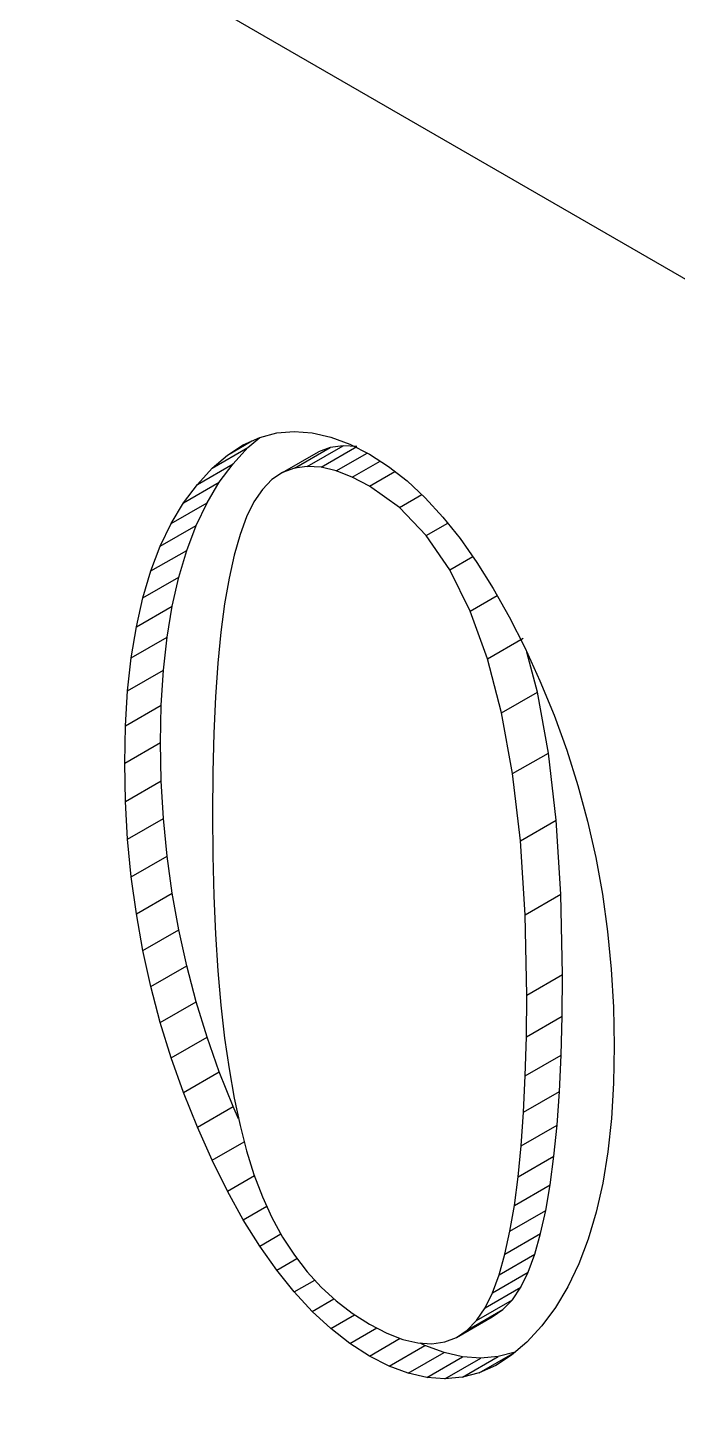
# Model space of a CAD drawing. Header units: millimetres. Extents: x -105 to 105, y -148 to 148.
# Drawn here: x 49.987 to 51.271, y -64.655 to -61.938 of the extents above; entities that cross this region are included whole.
import ezdxf

# ---------------------------------------------------------------- set-up
doc = ezdxf.new("R2010")
doc.units = ezdxf.units.MM
doc.layers.get('0').update_dxf_attribs({"lineweight": 18})

msp = doc.modelspace()

# ---------------------------------------------------------------- linework, layer by layer
at = {"color": 7, "lineweight": 30, "ltscale": 0.265362}
msp.add_line((58.1098, -66.3748), (48.9174, -61.0676), dxfattribs=at)
at = {"color": 7, "lineweight": 30, "ltscale": 0.000888218}
for p, q in [((50.4135, -62.7628), (50.4459, -62.7483)), ((50.9121, -64.5817), (50.8797, -64.5963))]:
    msp.add_line(p, q, dxfattribs=at)
at = {"color": 7, "lineweight": 30, "ltscale": 0.000767695}
msp.add_line((50.4226, -62.7683), (50.4459, -62.7483), dxfattribs=at)
at = {"color": 7, "lineweight": 30, "ltscale": 0.000865598}
for p, q in [((50.4459, -62.7483), (50.4794, -62.7394)), ((50.9504, -64.5554), (50.9169, -64.5643))]:
    msp.add_line(p, q, dxfattribs=at)
at = {"color": 7, "lineweight": 30, "ltscale": 0.000867078}
for p, q in [((50.4794, -62.7394), (50.514, -62.7364)), ((50.9169, -64.5643), (50.8824, -64.5674))]:
    msp.add_line(p, q, dxfattribs=at)
at = {"color": 7, "lineweight": 30, "ltscale": 0.000892821}
for p, q in [((50.514, -62.7364), (50.5496, -62.739)), ((50.8824, -64.5674), (50.8468, -64.5647))]:
    msp.add_line(p, q, dxfattribs=at)
at = {"color": 7, "lineweight": 30, "ltscale": 0.000940663}
for p, q in [((50.5496, -62.739), (50.5863, -62.7474)), ((50.8468, -64.5647), (50.8101, -64.5563)), ((50.7761, -64.6055), (50.7394, -64.5972))]:
    msp.add_line(p, q, dxfattribs=at)
at = {"color": 7, "lineweight": 30, "ltscale": 0.001008}
for p, q in [((50.5863, -62.7474), (50.624, -62.7615)), ((50.5673, -64.4268), (50.597, -64.4541)), ((50.6288, -64.4786), (50.6628, -64.5002)), ((50.8101, -64.5563), (50.7723, -64.5422))]:
    msp.add_line(p, q, dxfattribs=at)
at = {"color": 7, "lineweight": 30, "ltscale": 0.002041}
for p, q in [((50.3519, -62.8091), (50.4226, -62.7683)), ((50.4912, -62.8176), (50.5619, -62.7768)), ((50.5144, -62.8089), (50.5851, -62.7681)), ((50.5398, -62.8055), (50.6105, -62.7646)), ((50.5673, -62.8073), (50.638, -62.7664)), ((50.3227, -62.8409), (50.3934, -62.8001)), ((50.2954, -62.8776), (50.3661, -62.8367)), ((50.2711, -62.9183), (50.3418, -62.8775)), ((50.2495, -62.9632), (50.3202, -62.9224)), ((50.2309, -63.0121), (50.3016, -62.9713)), ((50.2151, -63.0652), (50.2858, -63.0243)), ((50.2022, -63.1223), (50.2729, -63.0815)), ((50.1922, -63.1835), (50.2629, -63.1427)), ((50.8957, -63.1854), (50.9664, -63.1446)), ((50.185, -63.2488), (50.2557, -63.208)), ((50.9237, -63.2925), (50.9944, -63.2517)), ((50.1807, -63.3182), (50.2514, -63.2774)), ((50.1793, -63.3917), (50.25, -63.3509)), ((50.9454, -63.4125), (51.0161, -63.3717)), ((50.1807, -63.4674), (50.2514, -63.4266)), ((50.185, -63.5422), (50.2557, -63.5014)), ((50.9609, -63.5454), (51.0316, -63.5046)), ((50.1922, -63.6162), (50.2629, -63.5754)), ((50.2022, -63.6894), (50.2729, -63.6486)), ((50.9702, -63.6913), (51.0409, -63.6505)), ((50.2151, -63.7617), (50.2858, -63.7209)), ((50.2309, -63.8332), (50.3016, -63.7924)), ((50.9733, -63.8502), (51.044, -63.8094)), ((50.2495, -63.9039), (50.3202, -63.8631)), ((50.9727, -63.9324), (51.0434, -63.8916)), ((50.2711, -63.9737), (50.3418, -63.9329)), ((50.9706, -64.0095), (51.0413, -63.9686)), ((50.2954, -64.0427), (50.3661, -64.0019)), ((50.9673, -64.0813), (51.038, -64.0404)), ((50.3227, -64.1109), (50.3934, -64.0701)), ((50.9625, -64.1479), (51.0332, -64.107)), ((50.9564, -64.2092), (51.0272, -64.1684)), ((50.949, -64.2654), (51.0197, -64.2246)), ((50.9402, -64.3164), (51.011, -64.2755)), ((50.9301, -64.3621), (51.0008, -64.3213)), ((50.9186, -64.4027), (50.9893, -64.3618)), ((50.9058, -64.438), (50.9765, -64.3971)), ((50.8912, -64.468), (50.9619, -64.4272)), ((50.8744, -64.4928), (50.9452, -64.452)), ((50.8345, -64.5264), (50.9052, -64.4856)), ((50.8555, -64.5123), (50.9262, -64.4714)), ((50.7016, -64.583), (50.7723, -64.5422)), ((50.8117, -64.6082), (50.8824, -64.5674)), ((50.8462, -64.6051), (50.9169, -64.5643)), ((50.8797, -64.5963), (50.9504, -64.5554))]:
    msp.add_line(p, q, dxfattribs=at)
at = {"color": 7, "lineweight": 30, "ltscale": 0.001396}
msp.add_line((50.3822, -62.7831), (50.4305, -62.7552), dxfattribs=at)
at = {"color": 7, "lineweight": 30, "ltscale": 0.00093357}
for p, q in [((50.3822, -62.7831), (50.4135, -62.7628)), ((50.9435, -64.5614), (50.9121, -64.5817))]:
    msp.add_line(p, q, dxfattribs=at)
at = {"color": 7, "lineweight": 30, "ltscale": 0.001079}
for p, q in [((50.3934, -62.8001), (50.4226, -62.7683)), ((50.3227, -62.8409), (50.3519, -62.8091)), ((51.003, -64.5037), (50.9737, -64.5354))]:
    msp.add_line(p, q, dxfattribs=at)
at = {"color": 7, "lineweight": 30, "ltscale": 0.000620245}
msp.add_line((50.5851, -62.7681), (50.5619, -62.7768), dxfattribs=at)
at = {"color": 7, "lineweight": 30, "ltscale": 0.000640267}
msp.add_line((50.6105, -62.7646), (50.5851, -62.7681), dxfattribs=at)
at = {"color": 7, "lineweight": 30, "ltscale": 0.001767}
msp.add_line((50.597, -62.8144), (50.6582, -62.779), dxfattribs=at)
at = {"color": 7, "lineweight": 30, "ltscale": 0.000689667}
for p, q in [((50.638, -62.7664), (50.6105, -62.7646)), ((50.5673, -62.8073), (50.5398, -62.8055))]:
    msp.add_line(p, q, dxfattribs=at)
at = {"color": 7, "lineweight": 30, "ltscale": 0.00109}
for p, q in [((50.624, -62.7615), (50.6628, -62.7814)), ((50.7016, -64.583), (50.6628, -64.5632))]:
    msp.add_line(p, q, dxfattribs=at)
at = {"color": 7, "lineweight": 30, "ltscale": 0.000997912}
msp.add_line((50.3519, -62.8091), (50.3822, -62.7831), dxfattribs=at)
at = {"color": 7, "lineweight": 30, "ltscale": 0.001142}
for p, q in [((50.3661, -62.8367), (50.3934, -62.8001)), ((50.2954, -62.8776), (50.3227, -62.8409))]:
    msp.add_line(p, q, dxfattribs=at)
at = {"color": 7, "lineweight": 30, "ltscale": 0.000640593}
msp.add_line((50.5398, -62.8055), (50.5144, -62.8089), dxfattribs=at)
at = {"color": 7, "lineweight": 30, "ltscale": 0.001588}
msp.add_line((50.6288, -62.8267), (50.6838, -62.7949), dxfattribs=at)
at = {"color": 7, "lineweight": 30, "ltscale": 0.001116}
msp.add_line((50.6628, -62.7814), (50.7003, -62.8055), dxfattribs=at)
at = {"color": 7, "lineweight": 30, "ltscale": 0.001164}
msp.add_line((50.7003, -62.8055), (50.737, -62.8343), dxfattribs=at)
at = {"color": 7, "lineweight": 30, "ltscale": 0.000674648}
msp.add_line((50.4701, -62.8316), (50.4512, -62.8509), dxfattribs=at)
at = {"color": 7, "lineweight": 30, "ltscale": 0.000632054}
msp.add_line((50.4912, -62.8176), (50.4701, -62.8316), dxfattribs=at)
at = {"color": 7, "lineweight": 30, "ltscale": 0.000619888}
msp.add_line((50.5144, -62.8089), (50.4912, -62.8176), dxfattribs=at)
at = {"color": 7, "lineweight": 30, "ltscale": 0.00076315}
msp.add_line((50.597, -62.8144), (50.5673, -62.8073), dxfattribs=at)
at = {"color": 7, "lineweight": 30, "ltscale": 0.000853849}
msp.add_line((50.6288, -62.8267), (50.597, -62.8144), dxfattribs=at)
at = {"color": 7, "lineweight": 30, "ltscale": 0.00095733}
msp.add_line((50.6628, -62.8443), (50.6288, -62.8267), dxfattribs=at)
at = {"color": 7, "lineweight": 30, "ltscale": 0.001445}
msp.add_line((50.6628, -62.8443), (50.7129, -62.8154), dxfattribs=at)
at = {"color": 7, "lineweight": 30, "ltscale": 0.001187}
for p, q in [((50.3418, -62.8775), (50.3661, -62.8367)), ((50.2711, -62.9183), (50.2954, -62.8776))]:
    msp.add_line(p, q, dxfattribs=at)
at = {"color": 7, "lineweight": 30, "ltscale": 0.000742767}
msp.add_line((50.4512, -62.8509), (50.4344, -62.8754), dxfattribs=at)
at = {"color": 7, "lineweight": 30, "ltscale": 0.001815}
msp.add_line((50.7218, -62.8866), (50.6628, -62.8443), dxfattribs=at)
at = {"color": 7, "lineweight": 30, "ltscale": 0.001272}
msp.add_line((50.7218, -62.8866), (50.7659, -62.8612), dxfattribs=at)
at = {"color": 7, "lineweight": 30, "ltscale": 0.001223}
msp.add_line((50.737, -62.8343), (50.7728, -62.8676), dxfattribs=at)
at = {"color": 7, "lineweight": 30, "ltscale": 0.001243}
msp.add_line((50.3202, -62.9224), (50.3418, -62.8775), dxfattribs=at)
at = {"color": 7, "lineweight": 30, "ltscale": 0.000829479}
msp.add_line((50.4344, -62.8754), (50.4199, -62.9052), dxfattribs=at)
at = {"color": 7, "lineweight": 30, "ltscale": 0.001911}
msp.add_line((50.7746, -62.9419), (50.7218, -62.8866), dxfattribs=at)
at = {"color": 7, "lineweight": 30, "ltscale": 0.001289}
msp.add_line((50.7728, -62.8676), (50.8077, -62.9055), dxfattribs=at)
at = {"color": 7, "lineweight": 30, "ltscale": 0.00093312}
msp.add_line((50.4199, -62.9052), (50.407, -62.9403), dxfattribs=at)
at = {"color": 7, "lineweight": 30, "ltscale": 0.001361}
msp.add_line((50.8077, -62.9055), (50.8418, -62.948), dxfattribs=at)
at = {"color": 7, "lineweight": 30, "ltscale": 0.001244}
msp.add_line((50.2495, -62.9632), (50.2711, -62.9183), dxfattribs=at)
at = {"color": 7, "lineweight": 30, "ltscale": 0.00131}
msp.add_line((50.3016, -62.9713), (50.3202, -62.9224), dxfattribs=at)
at = {"color": 7, "lineweight": 30, "ltscale": 0.001048}
msp.add_line((50.407, -62.9403), (50.3955, -62.9806), dxfattribs=at)
at = {"color": 7, "lineweight": 30, "ltscale": 0.001229}
msp.add_line((50.7746, -62.9419), (50.8172, -62.9173), dxfattribs=at)
at = {"color": 7, "lineweight": 30, "ltscale": 0.002065}
msp.add_line((50.8212, -63.0101), (50.7746, -62.9419), dxfattribs=at)
at = {"color": 7, "lineweight": 30, "ltscale": 0.001309}
msp.add_line((50.2309, -63.0121), (50.2495, -62.9632), dxfattribs=at)
at = {"color": 7, "lineweight": 30, "ltscale": 0.00144}
msp.add_line((50.8418, -62.948), (50.875, -62.995), dxfattribs=at)
at = {"color": 7, "lineweight": 30, "ltscale": 0.001383}
for p, q in [((50.2858, -63.0243), (50.3016, -62.9713)), ((50.2151, -63.0652), (50.2309, -63.0121))]:
    msp.add_line(p, q, dxfattribs=at)
at = {"color": 7, "lineweight": 30, "ltscale": 0.001166}
msp.add_line((50.3955, -62.9806), (50.3854, -63.0261), dxfattribs=at)
at = {"color": 7, "lineweight": 30, "ltscale": 0.001323}
msp.add_line((50.8212, -63.0101), (50.867, -62.9837), dxfattribs=at)
at = {"color": 7, "lineweight": 30, "ltscale": 0.001523}
msp.add_line((50.875, -62.995), (50.9074, -63.0466), dxfattribs=at)
at = {"color": 7, "lineweight": 30, "ltscale": 0.002266}
msp.add_line((50.8616, -63.0913), (50.8212, -63.0101), dxfattribs=at)
at = {"color": 7, "lineweight": 30, "ltscale": 0.001464}
for p, q in [((50.2729, -63.0815), (50.2858, -63.0243)), ((50.2022, -63.1223), (50.2151, -63.0652))]:
    msp.add_line(p, q, dxfattribs=at)
at = {"color": 7, "lineweight": 30, "ltscale": 0.001288}
msp.add_line((50.3854, -63.0261), (50.3766, -63.0769), dxfattribs=at)
at = {"color": 7, "lineweight": 30, "ltscale": 0.001611}
msp.add_line((50.9074, -63.0466), (50.9389, -63.1028), dxfattribs=at)
at = {"color": 7, "lineweight": 30, "ltscale": 0.001413}
msp.add_line((50.3766, -63.0769), (50.3692, -63.1329), dxfattribs=at)
at = {"color": 7, "lineweight": 30, "ltscale": 0.001546}
msp.add_line((50.8616, -63.0913), (50.9151, -63.0604), dxfattribs=at)
at = {"color": 7, "lineweight": 30, "ltscale": 0.001551}
for p, q in [((50.2629, -63.1427), (50.2729, -63.0815)), ((50.1922, -63.1835), (50.2022, -63.1223))]:
    msp.add_line(p, q, dxfattribs=at)
at = {"color": 7, "lineweight": 30, "ltscale": 0.002503}
msp.add_line((50.8957, -63.1854), (50.8616, -63.0913), dxfattribs=at)
at = {"color": 7, "lineweight": 30, "ltscale": 0.001701}
msp.add_line((50.9389, -63.1028), (50.9696, -63.1635), dxfattribs=at)
at = {"color": 7, "lineweight": 30, "ltscale": 0.001539}
msp.add_line((50.3692, -63.1329), (50.3631, -63.1942), dxfattribs=at)
at = {"color": 7, "lineweight": 30, "ltscale": 0.001643}
for p, q in [((50.2557, -63.208), (50.2629, -63.1427)), ((50.185, -63.2488), (50.1922, -63.1835))]:
    msp.add_line(p, q, dxfattribs=at)
at = {"color": 7, "lineweight": 30, "ltscale": 0.002766}
msp.add_line((50.9237, -63.2925), (50.8957, -63.1854), dxfattribs=at)
at = {"color": 7, "lineweight": 30, "ltscale": 0.001795}
msp.add_line((50.9696, -63.1635), (50.9994, -63.2289), dxfattribs=at)
at = {"color": 7, "lineweight": 30, "ltscale": 0.002042}
for p, q in [((50.9944, -63.2517), (50.9737, -63.1726)), ((50.7394, -64.5972), (50.8101, -64.5563)), ((50.7761, -64.6055), (50.8468, -64.5647))]:
    msp.add_line(p, q, dxfattribs=at)
at = {"color": 7, "lineweight": 30, "ltscale": 0.001739}
for p, q in [((50.2514, -63.2774), (50.2557, -63.208)), ((50.1807, -63.3182), (50.185, -63.2488))]:
    msp.add_line(p, q, dxfattribs=at)
at = {"color": 7, "lineweight": 30, "ltscale": 0.001667}
msp.add_line((50.3631, -63.1942), (50.3584, -63.2607), dxfattribs=at)
at = {"color": 7, "lineweight": 30, "ltscale": 0.001839}
msp.add_line((50.9994, -63.2289), (51.0273, -63.2969), dxfattribs=at)
at = {"color": 7, "lineweight": 30, "ltscale": 0.001796}
msp.add_line((50.3584, -63.2607), (50.355, -63.3324), dxfattribs=at)
at = {"color": 7, "lineweight": 30, "ltscale": 0.003049}
for p, q in [((51.0161, -63.3717), (50.9944, -63.2517)), ((50.9454, -63.4125), (50.9237, -63.2925))]:
    msp.add_line(p, q, dxfattribs=at)
at = {"color": 7, "lineweight": 30, "ltscale": 0.001838}
for p, q in [((50.25, -63.3509), (50.2514, -63.2774)), ((50.1793, -63.3917), (50.1807, -63.3182))]:
    msp.add_line(p, q, dxfattribs=at)
at = {"color": 7, "lineweight": 30, "ltscale": 0.001834}
msp.add_line((51.0273, -63.2969), (51.0523, -63.3659), dxfattribs=at)
at = {"color": 7, "lineweight": 30, "ltscale": 0.001925}
msp.add_line((50.355, -63.3324), (50.353, -63.4094), dxfattribs=at)
at = {"color": 7, "lineweight": 30, "ltscale": 0.001892}
for p, q in [((50.2514, -63.4266), (50.25, -63.3509)), ((50.1807, -63.4674), (50.1793, -63.3917))]:
    msp.add_line(p, q, dxfattribs=at)
at = {"color": 7, "lineweight": 30, "ltscale": 0.003346}
for p, q in [((51.0316, -63.5046), (51.0161, -63.3717)), ((50.9609, -63.5454), (50.9454, -63.4125))]:
    msp.add_line(p, q, dxfattribs=at)
at = {"color": 7, "lineweight": 30, "ltscale": 0.001831}
for p, q in [((51.0523, -63.3659), (51.0744, -63.4358)), ((50.2309, -63.8332), (50.2151, -63.7617))]:
    msp.add_line(p, q, dxfattribs=at)
at = {"color": 7, "lineweight": 30, "ltscale": 0.001874}
for p, q in [((50.2557, -63.5014), (50.2514, -63.4266)), ((50.185, -63.5422), (50.1807, -63.4674))]:
    msp.add_line(p, q, dxfattribs=at)
at = {"color": 7, "lineweight": 30, "ltscale": 0.002056}
for p, q in [((50.353, -63.4094), (50.3523, -63.4916)), ((51.0434, -63.8916), (51.044, -63.8094)), ((50.9727, -63.9324), (50.9733, -63.8502))]:
    msp.add_line(p, q, dxfattribs=at)
at = {"color": 7, "lineweight": 30, "ltscale": 0.001833}
msp.add_line((51.0744, -63.4358), (51.0935, -63.5065), dxfattribs=at)
at = {"color": 7, "lineweight": 30, "ltscale": 0.001859}
msp.add_line((50.2629, -63.5754), (50.2557, -63.5014), dxfattribs=at)
at = {"color": 7, "lineweight": 30, "ltscale": 0.002076}
msp.add_line((50.3523, -63.4916), (50.353, -63.5747), dxfattribs=at)
at = {"color": 7, "lineweight": 30, "ltscale": 0.003655}
for p, q in [((51.0409, -63.6505), (51.0316, -63.5046)), ((50.9702, -63.6913), (50.9609, -63.5454))]:
    msp.add_line(p, q, dxfattribs=at)
at = {"color": 7, "lineweight": 30, "ltscale": 0.001837}
for p, q in [((51.0935, -63.5065), (51.1096, -63.5782)), ((50.2858, -63.7209), (50.2729, -63.6486)), ((50.2151, -63.7617), (50.2022, -63.6894))]:
    msp.add_line(p, q, dxfattribs=at)
at = {"color": 7, "lineweight": 30, "ltscale": 0.001858}
msp.add_line((50.1922, -63.6162), (50.185, -63.5422), dxfattribs=at)
at = {"color": 7, "lineweight": 30, "ltscale": 0.001846}
msp.add_line((50.2729, -63.6486), (50.2629, -63.5754), dxfattribs=at)
at = {"color": 7, "lineweight": 30, "ltscale": 0.001985}
msp.add_line((50.353, -63.5747), (50.355, -63.654), dxfattribs=at)
at = {"color": 7, "lineweight": 30, "ltscale": 0.001844}
msp.add_line((51.1096, -63.5782), (51.1229, -63.6508), dxfattribs=at)
at = {"color": 7, "lineweight": 30, "ltscale": 0.001847}
msp.add_line((50.2022, -63.6894), (50.1922, -63.6162), dxfattribs=at)
at = {"color": 7, "lineweight": 30, "ltscale": 0.001895}
msp.add_line((50.355, -63.654), (50.3584, -63.7297), dxfattribs=at)
at = {"color": 7, "lineweight": 30, "ltscale": 0.003972}
for p, q in [((51.044, -63.8094), (51.0409, -63.6505)), ((50.9733, -63.8502), (50.9702, -63.6913))]:
    msp.add_line(p, q, dxfattribs=at)
at = {"color": 7, "lineweight": 30, "ltscale": 0.001855}
msp.add_line((51.1229, -63.6508), (51.1331, -63.7242), dxfattribs=at)
at = {"color": 7, "lineweight": 30, "ltscale": 0.00183}
msp.add_line((50.3016, -63.7924), (50.2858, -63.7209), dxfattribs=at)
at = {"color": 7, "lineweight": 30, "ltscale": 0.001806}
msp.add_line((50.3584, -63.7297), (50.3631, -63.8018), dxfattribs=at)
at = {"color": 7, "lineweight": 30, "ltscale": 0.001869}
msp.add_line((51.1331, -63.7242), (51.1405, -63.7986), dxfattribs=at)
at = {"color": 7, "lineweight": 30, "ltscale": 0.001827}
for p, q in [((50.3202, -63.8631), (50.3016, -63.7924)), ((50.2495, -63.9039), (50.2309, -63.8332)), ((50.3418, -63.9329), (50.3202, -63.8631)), ((50.2711, -63.9737), (50.2495, -63.9039))]:
    msp.add_line(p, q, dxfattribs=at)
at = {"color": 7, "lineweight": 30, "ltscale": 0.001717}
msp.add_line((50.3631, -63.8018), (50.3692, -63.8702), dxfattribs=at)
at = {"color": 7, "lineweight": 30, "ltscale": 0.001885}
msp.add_line((51.1405, -63.7986), (51.1449, -63.8739), dxfattribs=at)
at = {"color": 7, "lineweight": 30, "ltscale": 0.001629}
msp.add_line((50.3692, -63.8702), (50.3766, -63.9349), dxfattribs=at)
at = {"color": 7, "lineweight": 30, "ltscale": 0.001926}
for p, q in [((51.0413, -63.9686), (51.0434, -63.8916)), ((50.9706, -64.0095), (50.9727, -63.9324))]:
    msp.add_line(p, q, dxfattribs=at)
at = {"color": 7, "lineweight": 30, "ltscale": 0.001905}
msp.add_line((51.1449, -63.8739), (51.1464, -63.9501), dxfattribs=at)
at = {"color": 7, "lineweight": 30, "ltscale": 0.001829}
for p, q in [((50.3661, -64.0019), (50.3418, -63.9329)), ((50.2954, -64.0427), (50.2711, -63.9737))]:
    msp.add_line(p, q, dxfattribs=at)
at = {"color": 7, "lineweight": 30, "ltscale": 0.001543}
msp.add_line((50.3766, -63.9349), (50.3854, -63.996), dxfattribs=at)
at = {"color": 7, "lineweight": 30, "ltscale": 0.001797}
for p, q in [((51.038, -64.0404), (51.0413, -63.9686)), ((50.9673, -64.0813), (50.9706, -64.0095))]:
    msp.add_line(p, q, dxfattribs=at)
at = {"color": 7, "lineweight": 30, "ltscale": 0.001851}
msp.add_line((51.1464, -63.9501), (51.1449, -64.0241), dxfattribs=at)
at = {"color": 7, "lineweight": 30, "ltscale": 0.001835}
for p, q in [((50.3934, -64.0701), (50.3661, -64.0019)), ((50.3227, -64.1109), (50.2954, -64.0427))]:
    msp.add_line(p, q, dxfattribs=at)
at = {"color": 7, "lineweight": 30, "ltscale": 0.001458}
msp.add_line((50.3854, -63.996), (50.3955, -64.0535), dxfattribs=at)
at = {"color": 7, "lineweight": 30, "ltscale": 0.00175}
msp.add_line((51.1449, -64.0241), (51.1406, -64.094), dxfattribs=at)
at = {"color": 7, "lineweight": 30, "ltscale": 0.001375}
msp.add_line((50.3955, -64.0535), (50.407, -64.1073), dxfattribs=at)
at = {"color": 7, "lineweight": 30, "ltscale": 0.001669}
for p, q in [((51.0332, -64.107), (51.038, -64.0404)), ((50.9625, -64.1479), (50.9673, -64.0813))]:
    msp.add_line(p, q, dxfattribs=at)
at = {"color": 7, "lineweight": 30, "ltscale": 0.000670419}
msp.add_line((50.4043, -64.0945), (50.3934, -64.0701), dxfattribs=at)
at = {"color": 7, "lineweight": 30, "ltscale": 0.001793}
msp.add_line((50.3519, -64.1764), (50.3227, -64.1109), dxfattribs=at)
at = {"color": 7, "lineweight": 30, "ltscale": 0.001294}
msp.add_line((50.407, -64.1073), (50.4199, -64.1574), dxfattribs=at)
at = {"color": 7, "lineweight": 30, "ltscale": 0.001542}
for p, q in [((51.0272, -64.1684), (51.0332, -64.107)), ((50.9564, -64.2092), (50.9625, -64.1479))]:
    msp.add_line(p, q, dxfattribs=at)
at = {"color": 7, "lineweight": 30, "ltscale": 0.001653}
msp.add_line((51.1406, -64.094), (51.1335, -64.1597), dxfattribs=at)
at = {"color": 7, "lineweight": 30, "ltscale": 0.001832}
msp.add_line((50.3519, -64.1764), (50.4153, -64.1397), dxfattribs=at)
at = {"color": 7, "lineweight": 30, "ltscale": 0.001228}
msp.add_line((50.4199, -64.1574), (50.4344, -64.2043), dxfattribs=at)
at = {"color": 7, "lineweight": 30, "ltscale": 0.00156}
msp.add_line((51.1335, -64.1597), (51.1234, -64.2213), dxfattribs=at)
at = {"color": 7, "lineweight": 30, "ltscale": 0.001702}
msp.add_line((50.3822, -64.2374), (50.3519, -64.1764), dxfattribs=at)
at = {"color": 7, "lineweight": 30, "ltscale": 0.001416}
for p, q in [((51.0197, -64.2246), (51.0272, -64.1684)), ((50.949, -64.2654), (50.9564, -64.2092))]:
    msp.add_line(p, q, dxfattribs=at)
at = {"color": 7, "lineweight": 30, "ltscale": 0.001535}
msp.add_line((50.3822, -64.2374), (50.4353, -64.2067), dxfattribs=at)
at = {"color": 7, "lineweight": 30, "ltscale": 0.001179}
msp.add_line((50.4344, -64.2043), (50.4512, -64.2484), dxfattribs=at)
at = {"color": 7, "lineweight": 30, "ltscale": 0.001615}
msp.add_line((50.4135, -64.2939), (50.3822, -64.2374), dxfattribs=at)
at = {"color": 7, "lineweight": 30, "ltscale": 0.001292}
msp.add_line((51.011, -64.2755), (51.0197, -64.2246), dxfattribs=at)
at = {"color": 7, "lineweight": 30, "ltscale": 0.001472}
msp.add_line((51.1234, -64.2213), (51.1105, -64.2787), dxfattribs=at)
at = {"color": 7, "lineweight": 30, "ltscale": 0.001335}
msp.add_line((50.4135, -64.2939), (50.4598, -64.2672), dxfattribs=at)
at = {"color": 7, "lineweight": 30, "ltscale": 0.001136}
msp.add_line((50.4512, -64.2484), (50.4701, -64.2897), dxfattribs=at)
at = {"color": 7, "lineweight": 30, "ltscale": 0.001293}
msp.add_line((50.9402, -64.3164), (50.949, -64.2654), dxfattribs=at)
at = {"color": 7, "lineweight": 30, "ltscale": 0.001531}
for p, q in [((50.4459, -64.3458), (50.4135, -64.2939)), ((50.624, -64.5382), (50.677, -64.5076))]:
    msp.add_line(p, q, dxfattribs=at)
at = {"color": 7, "lineweight": 30, "ltscale": 0.001097}
msp.add_line((50.4701, -64.2897), (50.4912, -64.3282), dxfattribs=at)
at = {"color": 7, "lineweight": 30, "ltscale": 0.001171}
for p, q in [((51.0008, -64.3213), (51.011, -64.2755)), ((50.9301, -64.3621), (50.9402, -64.3164)), ((50.514, -64.4363), (50.5545, -64.4129))]:
    msp.add_line(p, q, dxfattribs=at)
at = {"color": 7, "lineweight": 30, "ltscale": 0.001389}
msp.add_line((51.1105, -64.2787), (51.0948, -64.332), dxfattribs=at)
at = {"color": 7, "lineweight": 30, "ltscale": 0.001204}
msp.add_line((50.4459, -64.3458), (50.4876, -64.3218), dxfattribs=at)
at = {"color": 7, "lineweight": 30, "ltscale": 0.001064}
msp.add_line((50.4912, -64.3282), (50.5144, -64.3639), dxfattribs=at)
at = {"color": 7, "lineweight": 30, "ltscale": 0.001053}
for p, q in [((50.9893, -64.3618), (51.0008, -64.3213)), ((50.9186, -64.4027), (50.9301, -64.3621))]:
    msp.add_line(p, q, dxfattribs=at)
at = {"color": 7, "lineweight": 30, "ltscale": 0.001453}
msp.add_line((50.4794, -64.3933), (50.4459, -64.3458), dxfattribs=at)
at = {"color": 7, "lineweight": 30, "ltscale": 0.001314}
msp.add_line((51.0948, -64.332), (51.0761, -64.3811), dxfattribs=at)
at = {"color": 7, "lineweight": 30, "ltscale": 0.001152}
msp.add_line((50.4794, -64.3933), (50.5193, -64.3703), dxfattribs=at)
at = {"color": 7, "lineweight": 30, "ltscale": 0.001039}
msp.add_line((50.5144, -64.3639), (50.5398, -64.3968), dxfattribs=at)
at = {"color": 7, "lineweight": 30, "ltscale": 0.000939212}
for p, q in [((50.9765, -64.3971), (50.9893, -64.3618)), ((50.9058, -64.438), (50.9186, -64.4027))]:
    msp.add_line(p, q, dxfattribs=at)
at = {"color": 7, "lineweight": 30, "ltscale": 0.001247}
msp.add_line((51.0761, -64.3811), (51.0546, -64.4261), dxfattribs=at)
at = {"color": 7, "lineweight": 30, "ltscale": 0.001379}
msp.add_line((50.514, -64.4363), (50.4794, -64.3933), dxfattribs=at)
at = {"color": 7, "lineweight": 30, "ltscale": 0.001019}
msp.add_line((50.5398, -64.3968), (50.5673, -64.4268), dxfattribs=at)
at = {"color": 7, "lineweight": 30, "ltscale": 0.000835652}
msp.add_line((50.9619, -64.4272), (50.9765, -64.3971), dxfattribs=at)
at = {"color": 7, "lineweight": 30, "ltscale": 0.001311}
msp.add_line((50.5496, -64.4748), (50.514, -64.4363), dxfattribs=at)
at = {"color": 7, "lineweight": 30, "ltscale": 0.000747183}
msp.add_line((50.9452, -64.452), (50.9619, -64.4272), dxfattribs=at)
at = {"color": 7, "lineweight": 30, "ltscale": 0.001189}
msp.add_line((51.0546, -64.4261), (51.0302, -64.467), dxfattribs=at)
at = {"color": 7, "lineweight": 30, "ltscale": 0.001239}
msp.add_line((50.5496, -64.4748), (50.5925, -64.45), dxfattribs=at)
at = {"color": 7, "lineweight": 30, "ltscale": 0.001004}
msp.add_line((50.597, -64.4541), (50.6288, -64.4786), dxfattribs=at)
at = {"color": 7, "lineweight": 30, "ltscale": 0.000835309}
msp.add_line((50.8912, -64.468), (50.9058, -64.438), dxfattribs=at)
at = {"color": 7, "lineweight": 30, "ltscale": 0.000678469}
for p, q in [((50.9262, -64.4714), (50.9452, -64.452)), ((50.8555, -64.5123), (50.8744, -64.4928))]:
    msp.add_line(p, q, dxfattribs=at)
at = {"color": 7, "lineweight": 30, "ltscale": 0.00125}
msp.add_line((50.5863, -64.5087), (50.5496, -64.4748), dxfattribs=at)
at = {"color": 7, "lineweight": 30, "ltscale": 0.001362}
msp.add_line((50.5863, -64.5087), (50.6334, -64.4815), dxfattribs=at)
at = {"color": 7, "lineweight": 30, "ltscale": 0.000747499}
msp.add_line((50.8744, -64.4928), (50.8912, -64.468), dxfattribs=at)
at = {"color": 7, "lineweight": 30, "ltscale": 0.000634599}
msp.add_line((50.9052, -64.4856), (50.9262, -64.4714), dxfattribs=at)
at = {"color": 7, "lineweight": 30, "ltscale": 0.001143}
msp.add_line((51.0302, -64.467), (51.003, -64.5037), dxfattribs=at)
at = {"color": 7, "lineweight": 30, "ltscale": 0.001197}
msp.add_line((50.624, -64.5382), (50.5863, -64.5087), dxfattribs=at)
at = {"color": 7, "lineweight": 30, "ltscale": 0.000957155}
msp.add_line((50.6628, -64.5002), (50.6968, -64.5178), dxfattribs=at)
at = {"color": 7, "lineweight": 30, "ltscale": 0.000853792}
msp.add_line((50.6968, -64.5178), (50.7287, -64.5301), dxfattribs=at)
at = {"color": 7, "lineweight": 30, "ltscale": 0.000634386}
msp.add_line((50.8345, -64.5264), (50.8555, -64.5123), dxfattribs=at)
at = {"color": 7, "lineweight": 30, "ltscale": 0.001154}
msp.add_line((50.6628, -64.5632), (50.624, -64.5382), dxfattribs=at)
at = {"color": 7, "lineweight": 30, "ltscale": 0.001751}
msp.add_line((50.6628, -64.5632), (50.7235, -64.5281), dxfattribs=at)
at = {"color": 7, "lineweight": 30, "ltscale": 0.000762427}
msp.add_line((50.7287, -64.5301), (50.7584, -64.5372), dxfattribs=at)
at = {"color": 7, "lineweight": 30, "ltscale": 0.00068952}
msp.add_line((50.7584, -64.5372), (50.7859, -64.5389), dxfattribs=at)
at = {"color": 7, "lineweight": 30, "ltscale": 0.000261368}
msp.add_line((50.7723, -64.5422), (50.763, -64.5375), dxfattribs=at)
at = {"color": 7, "lineweight": 30, "ltscale": 0.000640687}
msp.add_line((50.7859, -64.5389), (50.8113, -64.5353), dxfattribs=at)
at = {"color": 7, "lineweight": 30, "ltscale": 0.000621598}
msp.add_line((50.8113, -64.5353), (50.8345, -64.5264), dxfattribs=at)
at = {"color": 7, "lineweight": 30, "ltscale": 0.000998161}
msp.add_line((50.9737, -64.5354), (50.9435, -64.5614), dxfattribs=at)
at = {"color": 7, "lineweight": 30, "ltscale": 0.001007}
msp.add_line((50.7394, -64.5972), (50.7016, -64.583), dxfattribs=at)
at = {"color": 7, "lineweight": 30, "ltscale": 0.000865501}
msp.add_line((50.8797, -64.5963), (50.8462, -64.6051), dxfattribs=at)
at = {"color": 7, "lineweight": 30, "ltscale": 0.000892793}
msp.add_line((50.8117, -64.6082), (50.7761, -64.6055), dxfattribs=at)
at = {"color": 7, "lineweight": 30, "ltscale": 0.000867458}
msp.add_line((50.8462, -64.6051), (50.8117, -64.6082), dxfattribs=at)

doc.saveas('drawing.dxf')
